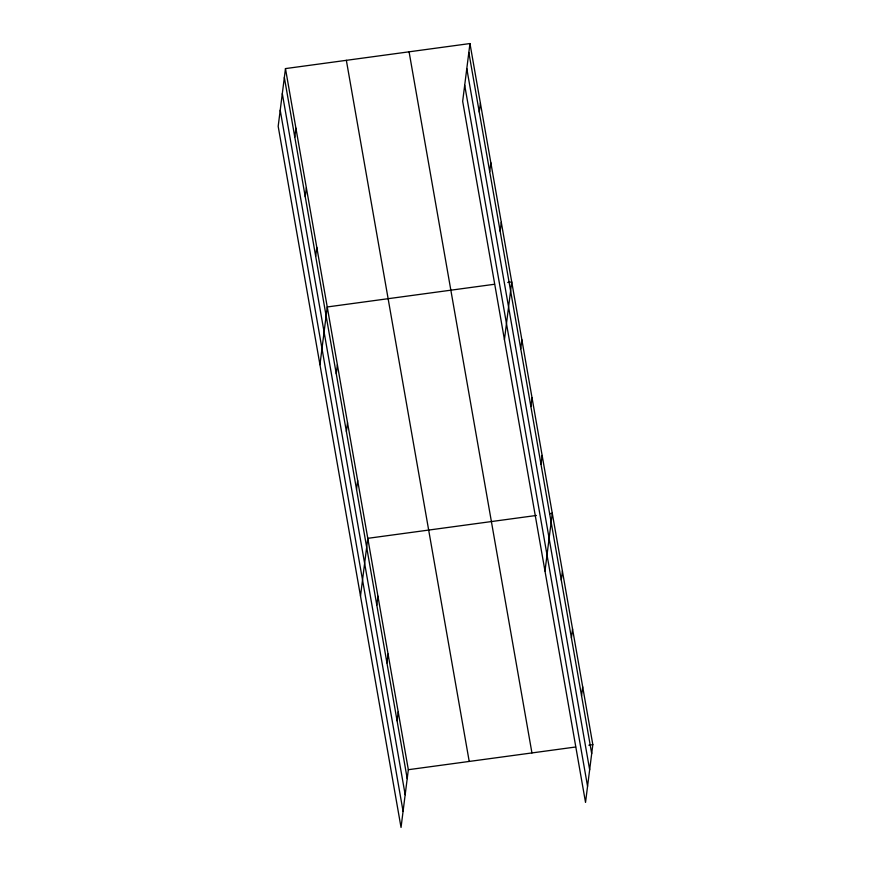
<?xml version="1.0" encoding="UTF-8"?>
<svg xmlns="http://www.w3.org/2000/svg" width="871" height="871" viewBox="0 0 871 871"><rect width="100%" height="100%" fill="white"/><g stroke="black" fill="none" stroke-linecap="round" stroke-linejoin="round"><path stroke-width="1.31" d="M285.47 68.591L278.176 126.328L401.041 827.45L408.336 769.703L285.47 68.591L469.959 43.55L592.824 744.672L585.53 802.409L462.664 101.297L469.959 43.55M294.79 137.106L295.911 128.179M305.231 196.704L306.363 187.777M315.672 256.303L316.804 247.375M319.951 364.709L327.246 306.962L494.521 284.262M336.26 373.735L337.382 364.807M346.397 431.581L347.518 422.653M356.533 489.426L357.654 480.498M360.496 596.08L367.791 538.332L536.394 515.458M376.805 605.105L377.927 596.178M386.942 662.951L388.063 654.023M397.078 720.796L398.199 711.868M479.268 112.076L480.4 103.148M489.709 171.663L490.841 162.735M500.161 231.261L501.282 222.334M504.44 339.679L511.734 281.932L507.76 282.465M520.738 348.705L521.871 339.777M530.875 406.539L532.007 397.612M541.011 464.385L542.143 455.457M544.985 571.049L552.279 513.302L549.634 513.661M561.283 580.075L562.416 571.147M571.42 637.91L572.552 628.982M581.556 695.755L582.688 686.827M408.336 769.703L575.622 747.002M588.85 745.206L592.824 744.672M468.827 52.478L591.692 753.6M466.791 68.58L589.656 769.703M464.689 85.184L587.566 786.306M409.076 51.814L531.941 752.936M346.353 60.328L469.219 761.45M284.349 77.508L407.214 778.63M282.313 93.622L405.178 794.744M280.212 110.214L403.077 811.337"/></g></svg>
